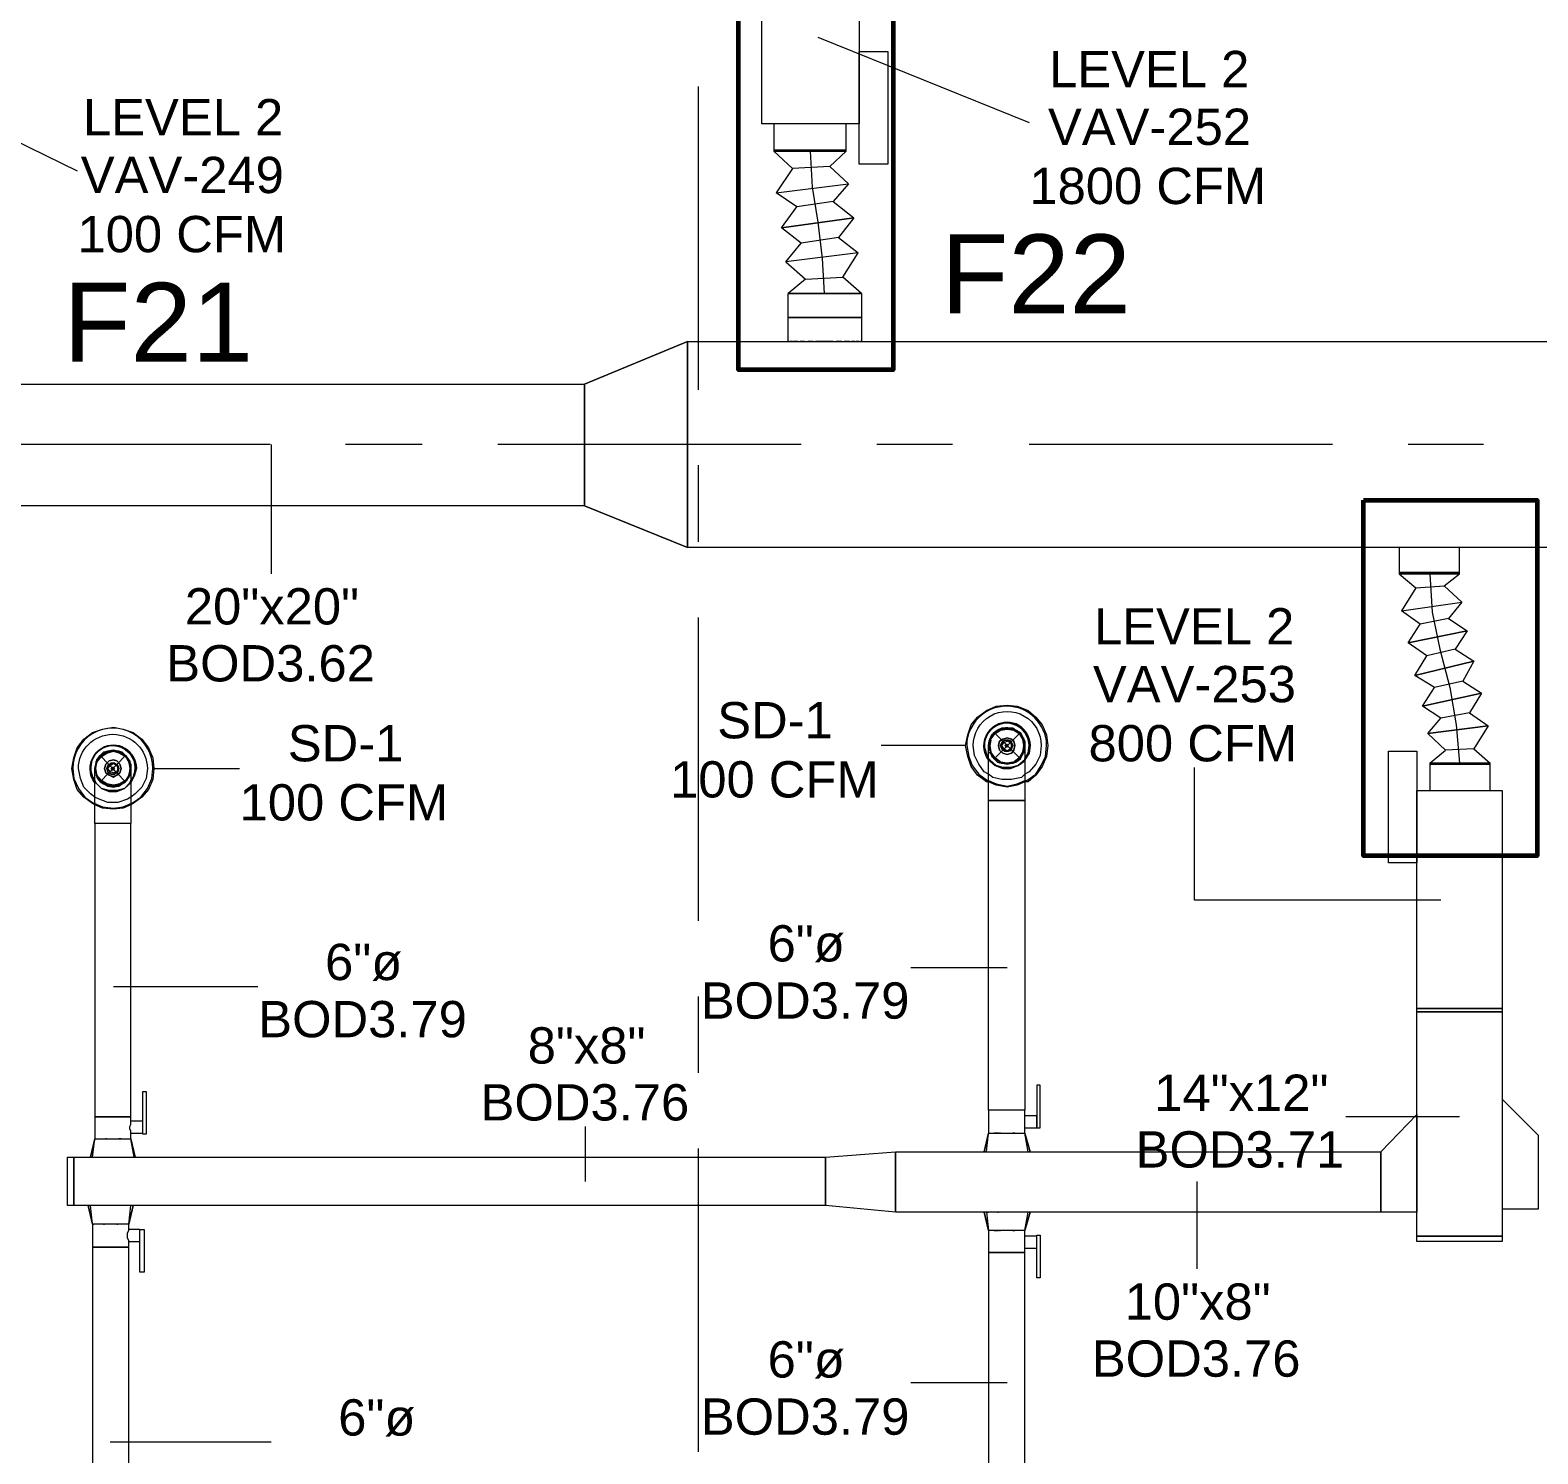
# Model space of a CAD drawing. Header units: metres. Extents: x -2 to 207, y -8 to 52.
# Drawn here: x 28.02 to 34.32, y 37.34 to 43.3 of the extents above; entities that cross this region are included whole.
import ezdxf

# ---------------------------------------------------------------- set-up
doc = ezdxf.new("R2010")
doc.units = ezdxf.units.M
doc.layers.add('HVAC - Ductos', color=5, linetype='Continuous', lineweight=0)
doc.layers.add('PDF_Text', color=7, linetype='Continuous', lineweight=0)
doc.layers.add('PDF_Geometry', color=7, linetype='Continuous', lineweight=0, true_color=0xaaaaaa)
doc.styles.add('PDF Arial-BoldMT-Identity-H', font='arial.ttf')
doc.styles.add('PDF Helvetica', font='')
doc.styles.get('PDF Helvetica').set_extended_font_data('Helvetica')

msp = doc.modelspace()

# ---------------------------------------------------------------- linework, layer by layer
at = {"layer": 'HVAC - Ductos', "lineweight": 0}
for points in [[(31.077, 42.9095), (31.077, 44.7329), (31.4848, 44.7329), (31.4848, 42.9095)], [(31.6039, 42.7399), (31.4848, 42.7399), (31.4848, 43.2118), (31.6039, 43.2118)], [(31.4298, 42.7995), (31.4298, 42.9095), (31.4252, 42.9095), (31.4115, 42.9095), (31.384, 42.9095), (31.3565, 42.9095), (31.3199, 42.9095), (31.2786, 42.9095), (31.2419, 42.9095), (31.2053, 42.9095), (31.1732, 42.9095), (31.1503, 42.9095), (31.132, 42.9095), (31.1274, 42.9095), (31.1274, 42.7995), (31.1366, 42.7995), (31.1549, 42.7995), (31.1824, 42.7995), (31.219, 42.7995), (31.2603, 42.7995), (31.3015, 42.7995), (31.3427, 42.7995), (31.3794, 42.7995), (31.4069, 42.7995), (31.4252, 42.7995)], [(31.1274, 42.7995), (31.132, 42.7995), (31.1503, 42.7995), (31.1732, 42.7995), (31.2053, 42.7995), (31.2419, 42.7995), (31.2786, 42.7995), (31.3199, 42.7995), (31.3565, 42.7995), (31.384, 42.7995), (31.4115, 42.7995), (31.4252, 42.7995), (31.4298, 42.7995), (31.4252, 42.7995), (31.4115, 42.7995), (31.384, 42.7995), (31.3565, 42.7995), (31.3199, 42.7995), (31.2786, 42.7995), (31.2419, 42.7995), (31.2053, 42.7995), (31.1732, 42.7995), (31.1503, 42.7995), (31.132, 42.7995)], [(31.1274, 42.7949), (31.132, 42.7949), (31.1503, 42.7949), (31.1778, 42.7949), (31.2145, 42.7949), (31.2557, 42.7949), (31.3015, 42.7949), (31.3427, 42.7949), (31.3794, 42.7949), (31.4069, 42.7949), (31.4252, 42.7949), (31.4298, 42.7949), (31.4252, 42.7949), (31.4069, 42.7949), (31.3794, 42.7949), (31.3427, 42.7949), (31.3015, 42.7949), (31.2557, 42.7949), (31.2145, 42.7949), (31.1778, 42.7949), (31.1503, 42.7949), (31.132, 42.7949)], [(31.4939, 42.1993), (31.4848, 42.1993), (31.471, 42.1993), (31.4481, 42.1993), (31.4161, 42.1993), (31.3794, 42.1993), (31.3381, 42.1993), (31.3015, 42.1993), (31.2649, 42.1993), (31.2328, 42.1993), (31.2053, 42.1993), (31.1916, 42.1993), (31.187, 42.1993), (31.1916, 42.1993), (31.2053, 42.1993), (31.2328, 42.1993), (31.2649, 42.1993), (31.3015, 42.1993), (31.3381, 42.1993), (31.3794, 42.1993), (31.4161, 42.1993), (31.4481, 42.1993), (31.471, 42.1993), (31.4848, 42.1993)], [(31.4939, 42.0984), (31.4848, 42.0984), (31.471, 42.0984), (31.4481, 42.0984), (31.4161, 42.0984), (31.3794, 42.0984), (31.3381, 42.0984), (31.3015, 42.0984), (31.2649, 42.0984), (31.2328, 42.0984), (31.2053, 42.0984), (31.1916, 42.0984), (31.187, 42.0984), (31.1916, 42.0984), (31.2053, 42.0984), (31.2328, 42.0984), (31.2649, 42.0984), (31.3015, 42.0984), (31.3381, 42.0984), (31.3794, 42.0984), (31.4161, 42.0984), (31.4481, 42.0984), (31.471, 42.0984), (31.4848, 42.0984)], [(41.1796, 41.1363), (30.7655, 41.1363), (30.7655, 41.9977), (41.1796, 41.9977)], [(30.3348, 41.3104), (30.7655, 41.1363)], [(33.9956, 41.0264), (33.991, 41.0264), (33.9818, 41.0264), (33.9589, 41.0264), (33.9314, 41.0264), (33.9039, 41.0264), (33.8718, 41.0264), (33.8352, 41.0264), (33.8077, 41.0264), (33.7802, 41.0264), (33.7619, 41.0264), (33.7481, 41.0264), (33.7435, 41.0264), (33.7481, 41.0264), (33.7619, 41.0264), (33.7802, 41.0264), (33.8077, 41.0264), (33.8352, 41.0264), (33.8718, 41.0264), (33.9039, 41.0264), (33.9314, 41.0264), (33.9589, 41.0264), (33.9818, 41.0264), (33.991, 41.0264)], [(32.172, 40.2887), (32.1674, 40.2704), (32.1537, 40.2521), (32.14, 40.2429), (32.1216, 40.2337), (32.1033, 40.2337), (32.085, 40.2337), (32.0667, 40.2429), (32.0483, 40.2521), (32.0392, 40.2704), (32.03, 40.2887), (32.03, 40.307), (32.03, 40.3254), (32.0392, 40.3437), (32.0483, 40.3574), (32.0667, 40.3712), (32.085, 40.3758), (32.1033, 40.3804), (32.1216, 40.3758), (32.14, 40.3712), (32.1537, 40.3574), (32.1674, 40.3437), (32.172, 40.3254), (32.1766, 40.307)], [(32.0712, 40.3254), (32.0667, 40.307), (32.0712, 40.3254), (32.085, 40.3345), (32.1033, 40.3391), (32.1216, 40.3345), (32.1308, 40.3254), (32.1354, 40.307), (32.1308, 40.3254), (32.1216, 40.3345), (32.1033, 40.3391), (32.085, 40.3345)], [(32.1308, 40.2887), (32.1354, 40.307), (32.1308, 40.2887), (32.1216, 40.275), (32.1033, 40.2704), (32.085, 40.275), (32.0712, 40.2887), (32.0667, 40.307), (32.0712, 40.2887), (32.085, 40.275), (32.1033, 40.2704), (32.1216, 40.275)], [(32.0804, 40.3208), (32.0758, 40.307), (32.0804, 40.3208), (32.0941, 40.3299), (32.1125, 40.3299), (32.1216, 40.3208), (32.1262, 40.307), (32.1216, 40.3208), (32.1079, 40.3299), (32.0941, 40.3299)], [(32.1216, 40.2933), (32.1262, 40.307), (32.1216, 40.2933), (32.1125, 40.2842), (32.0941, 40.2842), (32.0804, 40.2933), (32.0758, 40.307), (32.0804, 40.2933), (32.0941, 40.2842), (32.1079, 40.2842)], [(32.0896, 40.3208), (32.1033, 40.3254), (32.117, 40.3208), (32.1216, 40.307), (32.117, 40.2933), (32.1033, 40.2842), (32.0896, 40.2933), (32.0804, 40.307)], [(32.0987, 40.3024), (32.1033, 40.3024), (32.1079, 40.307), (32.1033, 40.3024), (32.0987, 40.3024), (32.0941, 40.307), (32.0987, 40.3116), (32.1033, 40.3116), (32.1079, 40.307), (32.1033, 40.3116), (32.0987, 40.3116), (32.0987, 40.307)], [(32.1766, 40.2475), (32.195, 40.275), (32.1995, 40.307), (32.195, 40.275)], [(28.3234, 40.2796), (28.3097, 40.2658), (28.2959, 40.2475), (28.2914, 40.2291), (28.2868, 40.2108), (28.2868, 40.2062), (28.2868, 40.2108), (28.2914, 40.2291), (28.2959, 40.2475), (28.3097, 40.2658)], [(28.2959, 40.2383), (28.3142, 40.2612), (28.3372, 40.275), (28.3646, 40.2842), (28.3921, 40.275), (28.4151, 40.2612), (28.4288, 40.2383), (28.4334, 40.2108), (28.4288, 40.1833), (28.4151, 40.1604), (28.3921, 40.1467), (28.3646, 40.1421), (28.3372, 40.1467), (28.3142, 40.1604), (28.2959, 40.1833), (28.2914, 40.2108)], [(28.3326, 40.2291), (28.328, 40.2108), (28.3326, 40.2291), (28.3463, 40.2429), (28.3646, 40.2475), (28.3784, 40.2429), (28.3921, 40.2291), (28.3967, 40.2108), (28.3921, 40.2291), (28.3784, 40.2429), (28.3646, 40.2475), (28.3463, 40.2429)], [(32.03, 40.2475), (32.0575, 40.2245), (32.085, 40.2154), (32.117, 40.2154), (32.1492, 40.2245), (32.117, 40.2154), (32.085, 40.2154), (32.0575, 40.2245), (32.03, 40.2475), (32.0254, 40.2521)], [(32.117, 40.2108), (32.085, 40.2108), (32.0529, 40.2245), (32.03, 40.2429), (32.0254, 40.2475), (32.03, 40.2429), (32.0529, 40.2245), (32.085, 40.2108), (32.117, 40.2108), (32.1492, 40.2245), (32.1766, 40.2429), (32.1766, 40.2475), (32.1492, 40.2245)], [(32.1766, 40.2475), (32.1766, 40.2521), (32.1766, 40.2475), (32.1766, 40.2429), (32.1492, 40.2245)], [(33.6977, 40.2842), (33.8169, 40.2842), (33.8169, 39.8168), (33.6977, 39.8168)], [(28.3921, 40.1925), (28.3967, 40.2108), (28.3921, 40.1925), (28.3784, 40.1833), (28.3646, 40.1741), (28.3463, 40.1833), (28.3326, 40.1925), (28.328, 40.2108), (28.3326, 40.1925), (28.3463, 40.1833), (28.3646, 40.1787), (28.3784, 40.1833)], [(28.3418, 40.2245), (28.3372, 40.2108), (28.3418, 40.2245), (28.3554, 40.2337), (28.3692, 40.2337), (28.383, 40.2245), (28.3876, 40.2108), (28.383, 40.2245), (28.3692, 40.2337), (28.3554, 40.2337)], [(28.383, 40.1971), (28.3876, 40.2108), (28.383, 40.1971), (28.3692, 40.1879), (28.3554, 40.1879), (28.3418, 40.1971), (28.3372, 40.2108), (28.3418, 40.1971), (28.3554, 40.1879), (28.3692, 40.1879)], [(28.3509, 40.2245), (28.3646, 40.2337), (28.3784, 40.2245), (28.383, 40.2108), (28.3784, 40.1971), (28.3646, 40.1925), (28.3509, 40.1971), (28.3418, 40.2108)], [(28.36, 40.2154), (28.3554, 40.2108), (28.36, 40.2154), (28.3646, 40.2154), (28.3692, 40.2108), (28.3646, 40.2154)], [(28.3646, 40.2062), (28.3692, 40.2108), (28.3646, 40.2062), (28.36, 40.2062), (28.3554, 40.2108), (28.36, 40.2062)], [(28.4379, 40.1513), (28.4517, 40.1787), (28.4609, 40.2108), (28.4517, 40.1787)], [(34.1238, 40.2291), (34.1147, 40.2291), (34.0963, 40.2291), (34.0689, 40.2291), (34.0368, 40.2291), (33.9956, 40.2291), (33.9589, 40.2291), (33.9222, 40.2291), (33.8948, 40.2291), (33.8764, 40.2291), (33.8718, 40.2291), (33.8718, 40.1192), (33.8764, 40.1192), (33.8902, 40.1192), (33.9085, 40.1192), (33.936, 40.1192), (33.9635, 40.1192), (33.9956, 40.1192), (34.0276, 40.1192), (34.0597, 40.1192), (34.0872, 40.1192), (34.1055, 40.1192), (34.1193, 40.1192), (34.1238, 40.1192), (34.1238, 40.2291), (34.1238, 40.2337), (34.1193, 40.2337), (34.1009, 40.2337), (34.0735, 40.2337), (34.0368, 40.2337), (33.9956, 40.2337), (33.9589, 40.2337), (33.9222, 40.2337), (33.8948, 40.2337), (33.8764, 40.2337), (33.8718, 40.2337), (33.8718, 40.2291), (33.8764, 40.2291), (33.8948, 40.2291), (33.9222, 40.2291), (33.9589, 40.2291), (33.9956, 40.2291), (34.0368, 40.2291), (34.0689, 40.2291), (34.0963, 40.2291), (34.1147, 40.2291)], [(34.1238, 40.2291), (34.1193, 40.2291), (34.1055, 40.2291), (34.0872, 40.2291), (34.0597, 40.2291), (34.0276, 40.2291), (33.9956, 40.2291), (33.9635, 40.2291), (33.936, 40.2291), (33.9085, 40.2291), (33.8902, 40.2291), (33.8764, 40.2291), (33.8718, 40.2291), (33.8764, 40.2291), (33.8902, 40.2291), (33.9085, 40.2291), (33.936, 40.2291), (33.9635, 40.2291), (33.9956, 40.2291), (34.0276, 40.2291), (34.0597, 40.2291), (34.0872, 40.2291), (34.1055, 40.2291), (34.1193, 40.2291)], [(28.2914, 40.1513), (28.3142, 40.1283), (28.3463, 40.1192), (28.3784, 40.1192), (28.4105, 40.1283), (28.3784, 40.1146), (28.3463, 40.1146), (28.3142, 40.1283), (28.2914, 40.1513), (28.2868, 40.1513), (28.2914, 40.1513), (28.2868, 40.1604)], [(28.4334, 40.1513), (28.4379, 40.1604), (28.4334, 40.1513), (28.4105, 40.1283), (28.3784, 40.1192), (28.3463, 40.1192), (28.3142, 40.1283), (28.2914, 40.1513), (28.3142, 40.1283), (28.3463, 40.1146), (28.3784, 40.1146), (28.4105, 40.1283), (28.4379, 40.1513), (28.4105, 40.1283)], [(34.1743, 40.1192), (34.1743, 39.2074), (33.8169, 39.2074), (33.8169, 40.1192)], [(28.2868, 38.7538), (28.2914, 38.7538), (28.2959, 38.7538), (28.3097, 38.7538), (28.3234, 38.7538), (28.3418, 38.7538), (28.3646, 38.7538), (28.383, 38.7538), (28.4013, 38.7538), (28.4151, 38.7538), (28.4288, 38.7538), (28.4379, 38.7538), (28.4379, 39.9817), (28.4288, 39.9817), (28.4151, 39.9817), (28.4013, 39.9817), (28.383, 39.9817), (28.3646, 39.9817), (28.3418, 39.9817), (28.3234, 39.9817), (28.3097, 39.9817), (28.2959, 39.9817), (28.2914, 39.9817), (28.2868, 39.9817)], [(34.1743, 39.2074), (34.1743, 39.1937), (33.8169, 39.1937), (33.8169, 39.2074)], [(33.8169, 38.2544), (33.8169, 39.1937), (34.1743, 39.1937), (34.1743, 38.2544)], [(28.5021, 38.6805), (28.4883, 38.6805), (28.4883, 38.8592), (28.5021, 38.8592)], [(34.3254, 38.369), (34.3254, 38.676), (34.1743, 38.8271), (34.1743, 38.369)], [(33.6657, 38.6072), (33.8169, 38.763), (33.8169, 38.3553), (33.6657, 38.3553)], [(28.3372, 38.6622), (28.3326, 38.6622)], [(28.3967, 38.6622), (28.3921, 38.6622), (28.3876, 38.6622), (28.3921, 38.6622)], [(32.0667, 38.6851), (32.0483, 38.6851)], [(32.0758, 38.6851), (32.0712, 38.6851)], [(32.1354, 38.6851), (32.1308, 38.6851), (32.1262, 38.6851), (32.1308, 38.6851)], [(31.636, 38.6072), (33.6657, 38.6072), (33.6657, 38.3553), (31.636, 38.3553)], [(28.1997, 38.5843), (28.1997, 38.3827), (28.1722, 38.3827), (28.1722, 38.5843)], [(31.3427, 38.3827), (28.1997, 38.3827), (28.1997, 38.5843), (31.3427, 38.5843)], [(32.0117, 38.3553), (32.0071, 38.3553)], [(28.3234, 38.3048), (28.328, 38.3048)], [(28.3784, 38.3048), (28.383, 38.3048)], [(28.4929, 38.1032), (28.4746, 38.1032), (28.4746, 38.2819), (28.4929, 38.2819)], [(32.0483, 38.2773), (32.0667, 38.2773)], [(32.0712, 38.2773), (32.0758, 38.2773)], [(32.1262, 38.2773), (32.1308, 38.2773), (32.1354, 38.2773), (32.1308, 38.2773)], [(32.2408, 38.0804), (32.227, 38.0804), (32.227, 38.259), (32.2408, 38.259)], [(33.8169, 38.2544), (34.1743, 38.2544), (34.1743, 38.2315), (33.8169, 38.2315)]]:
    msp.add_lwpolyline(points, close=True, dxfattribs=at)
for points in [[(31.3107, 43.2714), (32.195, 42.914)], [(27.4712, 43.0744), (28.2134, 42.7124)], [(31.2053, 42.7216), (31.1274, 42.7949), (31.4298, 42.7949), (31.4298, 42.7995), (31.4252, 42.7995), (31.4069, 42.7995), (31.3794, 42.7995), (31.3427, 42.7995), (31.3015, 42.7995), (31.2603, 42.7995), (31.219, 42.7995), (31.1824, 42.7995), (31.1549, 42.7995), (31.1366, 42.7995), (31.1274, 42.7995), (31.1274, 42.7949), (31.4298, 42.7949), (31.3611, 42.7308), (31.2053, 42.7216), (31.1366, 42.6208), (31.439, 42.6574), (31.3611, 42.7308)], [(31.2786, 42.7949), (31.2878, 42.6437), (31.3107, 42.4971), (31.329, 42.3459), (31.3381, 42.1993)], [(31.3748, 42.5842), (31.4619, 42.5154), (31.1595, 42.4742), (31.2236, 42.5612), (31.1366, 42.6208), (31.439, 42.6574), (31.3748, 42.5842), (31.2236, 42.5612)], [(31.3977, 42.4329), (31.4802, 42.3688), (31.1778, 42.3321), (31.2419, 42.41), (31.1595, 42.4742), (31.4619, 42.5154), (31.3977, 42.4329), (31.2419, 42.41)], [(31.2603, 42.2588), (31.4161, 42.268), (31.4802, 42.3688), (31.1778, 42.3321), (31.2603, 42.2588), (31.187, 42.1993), (31.4939, 42.1993), (31.4939, 42.0984), (31.4939, 41.9977), (31.4894, 41.9977)], [(31.4939, 42.1993), (31.4161, 42.268)], [(31.1916, 41.9977), (31.187, 41.9977), (31.187, 42.0984), (31.187, 42.1993)], [(30.7655, 41.9977), (30.3348, 41.819), (30.7655, 41.9977)], [(30.7655, 41.9977), (30.7655, 41.1363)], [(31.2053, 41.9977), (31.2007, 41.9977), (31.1961, 41.9977)], [(31.2282, 41.9977), (31.219, 41.9977), (31.2099, 41.9977)], [(31.2557, 41.9977), (31.2465, 41.9977), (31.2374, 41.9977)], [(31.2923, 41.9977), (31.274, 41.9977), (31.2694, 41.9977)], [(31.3748, 41.9977), (31.3381, 41.9977), (31.3061, 41.9977), (31.3015, 41.9977)], [(31.4115, 41.9977), (31.4069, 41.9977), (31.3885, 41.9977)], [(31.4435, 41.9977), (31.4344, 41.9977), (31.4207, 41.9977)], [(31.4665, 41.9977), (31.4573, 41.9977), (31.4527, 41.9977)], [(31.4848, 41.9977), (31.4756, 41.9977), (31.471, 41.9977)], [(26.7198, 41.819), (30.3348, 41.819), (30.3348, 41.3104), (26.7198, 41.3104)], [(30.3348, 41.3104), (30.3348, 41.819)], [(29.0244, 41.567), (29.0244, 41.0264)], [(33.7619, 41.1363), (33.7573, 41.1363), (33.7481, 41.1363), (33.7435, 41.1363), (33.7435, 41.0309), (33.7435, 41.0264), (33.9956, 41.0264), (33.7435, 41.0264), (33.8123, 40.9668), (33.7527, 40.8706), (34.0047, 40.9072), (33.9314, 40.976)], [(33.8123, 40.9668), (33.9314, 40.976), (33.9956, 41.0264), (33.9956, 41.0309), (33.991, 41.0309), (33.9818, 41.0309), (33.9589, 41.0309), (33.9314, 41.0309), (33.9039, 41.0309), (33.8718, 41.0309), (33.8352, 41.0309), (33.8077, 41.0309), (33.7802, 41.0309), (33.7619, 41.0309), (33.7481, 41.0309), (33.7435, 41.0309), (33.7481, 41.0309), (33.7619, 41.0309), (33.7802, 41.0309), (33.8077, 41.0309), (33.8352, 41.0309), (33.8718, 41.0309), (33.9039, 41.0309), (33.9314, 41.0309), (33.9589, 41.0309), (33.9818, 41.0309), (33.991, 41.0309), (33.9956, 41.0309), (33.9956, 41.1363)], [(33.7756, 41.1363), (33.771, 41.1363), (33.7665, 41.1363)], [(33.7986, 41.1363), (33.7894, 41.1363), (33.7848, 41.1363)], [(33.8306, 41.1363), (33.8123, 41.1363)], [(33.8994, 41.1363), (33.8718, 41.1363), (33.8398, 41.1363)], [(33.9314, 41.1363), (33.9268, 41.1363), (33.9085, 41.1363)], [(33.9543, 41.1363), (33.9497, 41.1363), (33.9406, 41.1363)], [(33.9772, 41.1363), (33.968, 41.1363), (33.9635, 41.1363)], [(33.991, 41.1363), (33.9818, 41.1363)], [(33.8718, 41.0264), (33.881, 40.866), (33.9131, 40.7102), (33.9543, 40.5499), (33.9818, 40.3941), (33.9956, 40.2337)], [(33.9497, 40.8386), (34.0276, 40.7881), (33.7802, 40.7377), (33.8306, 40.8156), (33.7527, 40.8706), (34.0047, 40.9072), (33.9497, 40.8386), (33.8306, 40.8156)], [(33.9772, 40.7102), (34.0551, 40.6599), (33.8077, 40.6003), (33.8581, 40.6827), (33.7802, 40.7377), (34.0276, 40.7881), (33.9772, 40.7102), (33.8581, 40.6827)], [(34.0093, 40.5773), (34.0872, 40.527), (33.8398, 40.472), (33.8902, 40.5499), (33.8077, 40.6003), (34.0551, 40.6599), (34.0093, 40.5773), (33.8902, 40.5499)], [(34.0368, 40.4445), (34.1147, 40.3895), (33.8627, 40.3574), (33.9176, 40.4216), (33.8398, 40.472), (34.0872, 40.527), (34.0368, 40.4445), (33.9176, 40.4216)], [(32.0254, 40.1559), (32.0163, 40.1559), (31.9796, 40.1833), (31.9521, 40.22), (31.9383, 40.2612), (31.9292, 40.307), (31.9383, 40.3528), (31.9521, 40.3941), (31.9796, 40.4262), (32.0163, 40.4536), (32.0575, 40.472), (32.1033, 40.4766), (32.1446, 40.472), (32.1904, 40.4536), (32.2224, 40.4262), (32.2499, 40.3941), (32.2682, 40.3528), (32.2728, 40.307), (32.2682, 40.2612), (32.2499, 40.22), (32.2224, 40.1833), (32.1904, 40.1559), (32.1766, 40.1559)], [(28.2868, 40.0596), (28.2776, 40.0642), (28.241, 40.0917), (28.2134, 40.1237), (28.1997, 40.165), (28.1906, 40.2108), (28.1997, 40.2566), (28.2134, 40.2979), (28.241, 40.3345), (28.2776, 40.362), (28.3188, 40.3758), (28.3646, 40.3849), (28.4059, 40.3758), (28.4471, 40.362), (28.4838, 40.3345), (28.5113, 40.2979), (28.5296, 40.2566), (28.5341, 40.2108), (28.5296, 40.165), (28.5113, 40.1237), (28.4838, 40.0917), (28.4471, 40.0642), (28.4379, 40.0596)], [(32.0163, 38.6072), (32.0254, 38.6851), (32.03, 38.6851), (32.0346, 38.6851), (32.0483, 38.6851), (32.0621, 38.6851), (32.085, 38.6851), (32.1033, 38.6851), (32.1216, 38.6851), (32.14, 38.6851), (32.1583, 38.6851), (32.1674, 38.6851), (32.172, 38.6851), (32.1766, 38.6851), (32.1766, 38.708), (32.227, 38.708), (32.2408, 38.708), (32.2408, 38.8867), (32.227, 38.8867), (32.227, 38.708), (32.227, 38.7126), (32.227, 38.7172), (32.227, 38.7218), (32.227, 38.7264), (32.227, 38.7355), (32.227, 38.7401), (32.227, 38.7447), (32.227, 38.7538), (32.227, 38.7584), (32.1766, 38.7584), (32.1766, 38.7813), (32.1674, 38.7813), (32.1583, 38.7813), (32.14, 38.7813), (32.1216, 38.7813), (32.1033, 38.7813), (32.085, 38.7813), (32.0621, 38.7813), (32.0483, 38.7813), (32.0346, 38.7813), (32.03, 38.7813), (32.0254, 38.7813), (32.0254, 40.0779), (32.0254, 40.1146), (32.0254, 40.165), (32.0254, 40.2108), (32.0254, 40.2521), (32.0254, 40.2796), (32.0254, 40.2979), (32.0254, 40.307), (32.0254, 40.2979), (32.0254, 40.307), (32.03, 40.3254), (32.0346, 40.3437), (32.0483, 40.362), (32.0621, 40.3712), (32.085, 40.3804), (32.1033, 40.3804), (32.1216, 40.3804), (32.14, 40.3712), (32.1583, 40.362), (32.1674, 40.3437), (32.1766, 40.3254), (32.1766, 40.307)], [(32.0346, 40.3299), (32.03, 40.307), (32.0346, 40.3345), (32.0529, 40.3574), (32.0758, 40.3712), (32.1033, 40.3758), (32.1308, 40.3712), (32.1537, 40.3574), (32.1674, 40.3345), (32.172, 40.307), (32.1674, 40.2796), (32.1537, 40.2566), (32.1308, 40.2383), (32.1033, 40.2337), (32.0758, 40.2383), (32.0529, 40.2566), (32.0346, 40.2796), (32.03, 40.307), (32.0346, 40.2796)], [(32.0346, 40.3391), (32.0483, 40.3574), (32.0712, 40.3712)], [(32.0712, 40.3758), (32.0758, 40.3758)], [(32.0758, 40.3758), (32.1033, 40.3804), (32.1262, 40.3758)], [(32.1262, 40.3758), (32.1308, 40.3758), (32.1354, 40.3758)], [(32.1354, 40.3712), (32.1537, 40.3574), (32.1674, 40.3391)], [(34.0551, 40.2933), (34.1238, 40.2337), (33.8718, 40.2337), (33.936, 40.2887), (33.8627, 40.3574), (34.1147, 40.3895), (34.0551, 40.2933), (33.936, 40.2887)], [(31.9292, 40.307), (31.5764, 40.307)], [(32.03, 40.3299), (32.03, 40.3345), (32.0346, 40.3391)], [(32.172, 40.3391), (32.172, 40.3345), (32.172, 40.3299)], [(32.172, 40.3299), (32.1766, 40.307), (32.172, 40.2796), (32.172, 40.275)], [(28.4334, 40.2429), (28.4288, 40.2475), (28.4151, 40.2658), (28.4013, 40.2796), (28.383, 40.2842), (28.3646, 40.2887), (28.3418, 40.2842), (28.328, 40.2796), (28.3418, 40.2842), (28.3646, 40.2887), (28.383, 40.2842), (28.4013, 40.2796), (28.4151, 40.2658), (28.4288, 40.2475), (28.4334, 40.2429), (28.4334, 40.2383), (28.4379, 40.2291), (28.4379, 40.2108), (28.4379, 40.2062), (28.4379, 40.2108), (28.4379, 40.1925), (28.4379, 40.1696), (28.4379, 40.1329), (28.4379, 40.0871), (28.4379, 40.0367), (28.4379, 39.9817), (28.4288, 39.9817), (28.4151, 39.9817), (28.4013, 39.9817), (28.383, 39.9817), (28.3646, 39.9817), (28.3418, 39.9817), (28.3234, 39.9817), (28.3097, 39.9817), (28.2959, 39.9817), (28.2914, 39.9817), (28.2868, 39.9817), (28.2868, 40.0184), (28.2868, 40.0688), (28.2868, 40.1146), (28.2868, 40.1559), (28.2868, 40.1879), (28.2868, 40.2062), (28.2868, 40.2108)], [(28.3967, 40.1421), (28.3921, 40.1421), (28.3876, 40.1421), (28.3646, 40.1375), (28.3418, 40.1421), (28.328, 40.1467), (28.3097, 40.1604), (28.3005, 40.1741), (28.2914, 40.1925), (28.2914, 40.2108), (28.2914, 40.2291), (28.3005, 40.2475), (28.3097, 40.2612), (28.328, 40.275), (28.3418, 40.2842), (28.3646, 40.2842), (28.383, 40.2842), (28.4013, 40.275), (28.4151, 40.2612), (28.4288, 40.2475), (28.4334, 40.2291), (28.4379, 40.2108), (28.4334, 40.1925), (28.4288, 40.1741), (28.4151, 40.1604), (28.4013, 40.1467), (28.383, 40.1421), (28.3646, 40.1375), (28.3372, 40.1421), (28.3326, 40.1421)], [(28.2914, 40.2383), (28.2959, 40.2429)], [(28.2959, 40.1879), (28.2914, 40.2108), (28.2959, 40.2383)], [(28.2959, 40.2429), (28.3097, 40.2612), (28.3326, 40.2796)], [(28.328, 40.2796), (28.3234, 40.2796)], [(28.3326, 40.2796), (28.3372, 40.2842)], [(28.3372, 40.2796), (28.3646, 40.2842), (28.3876, 40.2796)], [(28.3876, 40.2842), (28.3921, 40.2796)], [(28.3921, 40.2796), (28.4151, 40.2612), (28.4288, 40.2429)], [(28.4334, 40.2383), (28.4334, 40.2429), (28.4334, 40.2383), (28.4379, 40.2108), (28.4334, 40.1879)], [(28.4334, 40.2383), (28.4379, 40.2291), (28.4379, 40.2108)], [(32.0254, 40.2979), (32.03, 40.2887), (32.0346, 40.2704), (32.0483, 40.2521), (32.0621, 40.2383), (32.085, 40.2337), (32.1033, 40.2291), (32.1216, 40.2337), (32.14, 40.2383), (32.1583, 40.2521), (32.1674, 40.2704), (32.1766, 40.2887), (32.1766, 40.2979)], [(32.0712, 40.2429), (32.0483, 40.2521), (32.0346, 40.275), (32.03, 40.275), (32.03, 40.2796)], [(32.0758, 40.2337), (32.0712, 40.2337), (32.0712, 40.2383)], [(32.1262, 40.2383), (32.1033, 40.2337), (32.0758, 40.2383)], [(32.1354, 40.2383), (32.1308, 40.2337), (32.1262, 40.2337)], [(32.1674, 40.275), (32.1537, 40.2521), (32.1354, 40.2429)], [(28.2868, 40.2062), (28.2914, 40.1925), (28.2959, 40.1741), (28.3097, 40.1559), (28.3234, 40.1467), (28.3418, 40.1375), (28.3646, 40.1329), (28.383, 40.1375), (28.4013, 40.1467), (28.4151, 40.1559), (28.4288, 40.1741), (28.4379, 40.1925), (28.4379, 40.2062)], [(28.3326, 40.1467), (28.3097, 40.1604), (28.2959, 40.1787), (28.2914, 40.1833)], [(28.4288, 40.1787), (28.4151, 40.1604), (28.3921, 40.1467)], [(28.4334, 40.1833), (28.4334, 40.1787)], [(28.5341, 40.2108), (28.8916, 40.2108)], [(32.1766, 40.1879), (32.1629, 40.1741), (32.1216, 40.165), (32.0804, 40.165), (32.0437, 40.1741), (32.0254, 40.1879)], [(33.9176, 39.661), (32.8868, 39.661), (32.8868, 40.2154)], [(34.1238, 40.2337), (34.1193, 40.2337), (34.1009, 40.2337), (34.0735, 40.2337), (34.0368, 40.2337), (33.9956, 40.2337), (33.9589, 40.2337), (33.9222, 40.2337), (33.8948, 40.2337), (33.8764, 40.2337), (33.8718, 40.2337)], [(32.0254, 40.1604), (32.0575, 40.1467), (32.1033, 40.1375), (32.1446, 40.1467), (32.1766, 40.1604)], [(32.1766, 40.1559), (32.1446, 40.1421), (32.1033, 40.1329), (32.0575, 40.1421), (32.0254, 40.1559)], [(28.4379, 40.0917), (28.4242, 40.0825), (28.383, 40.0688), (28.3418, 40.0688), (28.3051, 40.0825), (28.2868, 40.0917)], [(28.2868, 40.0642), (28.3188, 40.0505), (28.3646, 40.0459), (28.4059, 40.0505), (28.4379, 40.0642)], [(28.4379, 40.0596), (28.4059, 40.0459), (28.3646, 40.0413), (28.3188, 40.0459), (28.2868, 40.0596)], [(32.1033, 39.377), (31.7001, 39.377)], [(28.3646, 39.299), (28.9694, 39.299)], [(28.2776, 38.5843), (28.2868, 38.6622), (28.2914, 38.6622), (28.2959, 38.6622), (28.3097, 38.6622), (28.3234, 38.6622), (28.3418, 38.6622), (28.3646, 38.6622), (28.383, 38.6622), (28.4013, 38.6622), (28.4151, 38.6622), (28.4288, 38.6622), (28.4379, 38.6622), (28.4379, 38.6851), (28.4883, 38.6851), (28.4883, 38.6897), (28.4883, 38.6943), (28.4883, 38.7034), (28.4883, 38.708), (28.4883, 38.7126), (28.4883, 38.7218), (28.4883, 38.7264), (28.4883, 38.7309)], [(28.4883, 38.7355), (28.4379, 38.7355), (28.4379, 38.7538), (28.4288, 38.7538), (28.4151, 38.7538), (28.4013, 38.7538), (28.383, 38.7538), (28.3646, 38.7538), (28.3418, 38.7538), (28.3234, 38.7538), (28.3097, 38.7538), (28.2959, 38.7538), (28.2914, 38.7538), (28.2868, 38.7538), (28.2868, 38.6622)], [(28.4379, 38.6851), (28.4379, 38.6897), (28.4379, 38.6943), (28.4334, 38.7034), (28.4334, 38.7126), (28.4379, 38.7218), (28.4379, 38.7264), (28.4379, 38.7309), (28.4379, 38.7355)], [(32.1766, 38.708), (32.1766, 38.7126), (32.1766, 38.7218), (32.1766, 38.7309), (32.1766, 38.7401), (32.1766, 38.7447), (32.1766, 38.7538), (32.1766, 38.7584)], [(33.9956, 38.7538), (33.5191, 38.7538)], [(28.2684, 38.5843), (28.2868, 38.6622), (28.2684, 38.5843)], [(28.4379, 38.5843), (28.4471, 38.5843), (28.4517, 38.5843), (28.4563, 38.5843), (28.4379, 38.6622), (28.4563, 38.5843)], [(28.4517, 38.5843), (28.4379, 38.6622)], [(30.3394, 38.4835), (30.3394, 38.7126)], [(32.0071, 38.6072), (32.0254, 38.6851), (32.0071, 38.6072)], [(32.1766, 38.6072), (32.1858, 38.6072), (32.1904, 38.6072), (32.195, 38.6072), (32.1995, 38.6072), (32.1766, 38.6851), (32.1995, 38.6072), (32.195, 38.6072)], [(32.1904, 38.6072), (32.1766, 38.6851)], [(31.3427, 38.5843), (31.636, 38.6072)], [(31.636, 38.6072), (31.636, 38.3553)], [(32.0117, 38.6072), (32.0071, 38.6072), (32.0117, 38.6072), (32.0163, 38.6072), (32.03, 38.6072), (32.0483, 38.6072), (32.0529, 38.6072), (32.0575, 38.6072), (32.0667, 38.6072), (32.0804, 38.6072), (32.085, 38.6072)], [(32.0896, 38.6072), (32.1125, 38.6072), (32.117, 38.6072), (32.1216, 38.6072), (32.1354, 38.6072), (32.1446, 38.6072), (32.1492, 38.6072), (32.1583, 38.6072), (32.172, 38.6072)], [(28.2684, 38.5843), (28.273, 38.5843), (28.2776, 38.5843), (28.2868, 38.5843)], [(28.2914, 38.5843), (28.3097, 38.5843), (28.3142, 38.5843), (28.3188, 38.5843), (28.328, 38.5843), (28.3418, 38.5843), (28.3463, 38.5843), (28.3509, 38.5843), (28.3738, 38.5843), (28.3784, 38.5843), (28.383, 38.5843), (28.3967, 38.5843), (28.4059, 38.5843), (28.4105, 38.5843), (28.4151, 38.5843), (28.4334, 38.5843)], [(31.3427, 38.3827), (31.3427, 38.5843)], [(32.8959, 38.4835), (32.8959, 38.117)], [(28.2776, 38.3827), (28.2684, 38.3827), (28.2638, 38.3827), (28.2592, 38.3827)], [(28.2592, 38.3827), (28.2776, 38.3048), (28.2592, 38.3827)], [(28.2776, 38.3048), (28.2822, 38.3048), (28.2776, 38.3048), (28.2684, 38.3827)], [(28.4471, 38.3827), (28.4288, 38.3048), (28.4242, 38.3048), (28.4196, 38.3048), (28.4059, 38.3048), (28.3921, 38.3048), (28.3738, 38.3048), (28.3509, 38.3048), (28.3326, 38.3048), (28.3142, 38.3048), (28.3005, 38.3048), (28.2868, 38.3048), (28.2822, 38.3048), (28.2776, 38.3048), (28.2776, 38.2086), (28.2868, 38.2086), (28.3005, 38.2086), (28.3142, 38.2086), (28.3326, 38.2086), (28.3509, 38.2086), (28.3738, 38.2086), (28.3921, 38.2086), (28.4059, 38.2086), (28.4196, 38.2086), (28.4288, 38.2086), (28.4196, 38.2086), (28.4059, 38.2086), (28.3921, 38.2086), (28.3738, 38.2086), (28.3509, 38.2086), (28.3326, 38.2086), (28.3142, 38.2086), (28.3005, 38.2086), (28.2868, 38.2086), (28.2776, 38.2086), (28.2776, 36.912)], [(28.3005, 38.3827), (28.2822, 38.3827)], [(28.4288, 38.3048), (28.4471, 38.3827), (28.4425, 38.3827), (28.4379, 38.3827), (28.4242, 38.3827), (28.4059, 38.3827), (28.4013, 38.3827), (28.3967, 38.3827), (28.3876, 38.3827), (28.3738, 38.3827), (28.3692, 38.3827), (28.3646, 38.3827), (28.3418, 38.3827), (28.3372, 38.3827), (28.3326, 38.3827), (28.3188, 38.3827), (28.3097, 38.3827), (28.3051, 38.3827)], [(28.4288, 36.912), (28.4288, 38.2086), (28.4288, 38.2315), (28.4746, 38.2315), (28.4746, 38.2361), (28.4746, 38.2453), (28.4746, 38.2498), (28.4746, 38.2544), (28.4746, 38.2636), (28.4746, 38.2682), (28.4746, 38.2728), (28.4746, 38.2773), (28.4746, 38.2819), (28.4288, 38.2819), (28.4288, 38.3048), (28.4379, 38.3827)], [(31.636, 38.3553), (31.3427, 38.3827)], [(32.0071, 38.3553), (32.0254, 38.2773), (32.0071, 38.3553)], [(32.085, 38.3553), (32.0804, 38.3553), (32.0667, 38.3553), (32.0575, 38.3553), (32.0529, 38.3553), (32.0483, 38.3553), (32.03, 38.3553), (32.0163, 38.3553), (32.0254, 38.2773)], [(32.0208, 38.3553), (32.0254, 38.3553)], [(32.195, 38.3553), (32.1995, 38.3553), (32.1766, 38.2773), (32.172, 38.2773), (32.1674, 38.2773), (32.1583, 38.2773), (32.14, 38.2773), (32.1216, 38.2773), (32.1033, 38.2773), (32.085, 38.2773), (32.0621, 38.2773), (32.0483, 38.2773), (32.0346, 38.2773), (32.03, 38.2773), (32.0254, 38.2773), (32.0254, 38.1857), (32.03, 38.1857), (32.0346, 38.1857), (32.0483, 38.1857), (32.0621, 38.1857), (32.085, 38.1857), (32.1033, 38.1857), (32.1216, 38.1857), (32.14, 38.1857), (32.1583, 38.1857), (32.1674, 38.1857), (32.1766, 38.1857), (32.1674, 38.1857), (32.1583, 38.1857), (32.14, 38.1857), (32.1216, 38.1857), (32.1033, 38.1857), (32.085, 38.1857), (32.0621, 38.1857), (32.0483, 38.1857), (32.0346, 38.1857), (32.03, 38.1857), (32.0254, 38.1857), (32.0254, 36.7699)], [(32.0621, 38.3553), (32.0667, 38.3553)], [(32.172, 38.3553), (32.1583, 38.3553), (32.1492, 38.3553), (32.1446, 38.3553), (32.1354, 38.3553), (32.1216, 38.3553), (32.117, 38.3553), (32.1125, 38.3553), (32.0896, 38.3553)], [(32.1766, 36.7699), (32.1766, 38.1857), (32.1766, 38.204), (32.227, 38.204), (32.227, 38.2086), (32.227, 38.2132), (32.227, 38.2178), (32.227, 38.2224), (32.227, 38.2315), (32.227, 38.2361), (32.227, 38.2453), (32.227, 38.2498), (32.227, 38.2544), (32.1766, 38.2544), (32.1766, 38.2773), (32.1904, 38.3553)], [(32.1766, 38.2773), (32.1995, 38.3553), (32.195, 38.3553), (32.1904, 38.3553), (32.1858, 38.3553), (32.1766, 38.3553)], [(28.4288, 38.2315), (28.4288, 38.2361), (28.4242, 38.2453), (28.4242, 38.2498), (28.4242, 38.259), (28.4242, 38.2682), (28.4288, 38.2773), (28.4288, 38.2819)], [(32.1766, 38.204), (32.1766, 38.2086), (32.1766, 38.2132), (32.1766, 38.2178), (32.1766, 38.227), (32.1766, 38.2361), (32.1766, 38.2453), (32.1766, 38.2498), (32.1766, 38.2544)], [(32.1033, 37.6405), (31.7001, 37.6405)], [(28.3509, 37.3931), (29.0244, 37.3931)]]:
    msp.add_lwpolyline(points, dxfattribs=at)
for points in [[(32.1766, 40.1604), (32.1858, 40.1604), (32.2224, 40.1879), (32.2454, 40.2245), (32.2637, 40.2612), (32.2682, 40.307, 0.986375), (31.9338, 40.307), (31.9429, 40.2612), (31.9567, 40.2245), (31.9842, 40.1879), (32.0208, 40.1604), (32.0254, 40.1604)], [(32.0254, 40.1879), (32.0071, 40.1971), (31.9842, 40.2291), (31.9659, 40.2658), (31.9613, 40.307, -1.008117), (32.2454, 40.307), (32.2408, 40.2658), (32.2224, 40.2291), (32.195, 40.1971), (32.1766, 40.1879)], [(28.4379, 40.0642), (28.4471, 40.0688), (28.4792, 40.0917), (28.5067, 40.1283), (28.525, 40.1696), (28.5296, 40.2108, 1.013803), (28.1951, 40.2108), (28.1997, 40.1696), (28.218, 40.1283), (28.2455, 40.0917), (28.2776, 40.0688), (28.2868, 40.0642)], [(32.0254, 40.307, -1.06559), (32.1766, 40.2979), (32.1766, 40.307), (32.1766, 40.3024), (32.1766, 40.2887), (32.1766, 40.2612), (32.1766, 40.2245), (32.1766, 40.1833), (32.1766, 40.1329), (32.1766, 40.0779), (32.1674, 40.0779), (32.1583, 40.0779), (32.14, 40.0779), (32.1216, 40.0779), (32.1033, 40.0779), (32.085, 40.0779), (32.0621, 40.0779), (32.0483, 40.0779), (32.0346, 40.0779), (32.03, 40.0779), (32.0254, 40.0779), (32.03, 40.0779), (32.0346, 40.0779), (32.0483, 40.0779), (32.0621, 40.0779), (32.085, 40.0779), (32.1033, 40.0779), (32.1216, 40.0779), (32.14, 40.0779), (32.1583, 40.0779), (32.1674, 40.0779), (32.1766, 40.0779), (32.1766, 38.7813), (32.1674, 38.7813), (32.1583, 38.7813), (32.14, 38.7813), (32.1216, 38.7813), (32.1033, 38.7813), (32.085, 38.7813), (32.0621, 38.7813), (32.0483, 38.7813), (32.0346, 38.7813), (32.03, 38.7813), (32.0254, 38.7813), (32.0254, 38.6851)], [(28.2868, 40.0917), (28.2684, 40.1055), (28.241, 40.1329), (28.2272, 40.1696), (28.218, 40.2108, -0.994121), (28.5067, 40.2108), (28.5021, 40.1696), (28.4838, 40.1329), (28.4563, 40.1055), (28.4379, 40.0917)]]:
    msp.add_lwpolyline(points, format="xyb", dxfattribs=at)
for points in [[(32.1766, 40.2521), (32.1904, 40.275), (32.195, 40.307, 1.372541), (32.0254, 40.2521), (32.0163, 40.275), (32.0071, 40.307), (32.0117, 40.275), (32.0254, 40.2475, -1.387369), (32.1995, 40.307, 1.018224), (32.0071, 40.307, -1.398109)], [(28.4379, 40.1604), (28.4517, 40.1787), (28.4563, 40.2108, 1.387704), (28.2868, 40.1604), (28.273, 40.1787), (28.2684, 40.2108), (28.273, 40.1787), (28.2868, 40.1513, -1.386466), (28.4609, 40.2108, 1.017914), (28.2684, 40.2108, -1.387704)]]:
    msp.add_lwpolyline(points, format="xyb", close=True, dxfattribs=at)
at = {"layer": 'PDF_Geometry', "color": 232, "lineweight": 60, "true_color": 0xe91e64}
for points in [[(30.9793, 43.3694), (31.6269, 43.3694), (31.6269, 41.8803), (30.9793, 41.8803)], [(33.5938, 41.3343), (34.3204, 41.3343), (34.3204, 39.8452), (33.5938, 39.8452)]]:
    msp.add_lwpolyline(points, close=True, dxfattribs=at)
at = {"layer": 'PDF_Geometry', "lineweight": 0}
for points in [[(30.8113, 43.0652), (30.8113, 41.7961)], [(29.0198, 41.567), (27.7507, 41.567)], [(29.6567, 41.567), (29.336, 41.567)], [(31.2419, 41.567), (29.9728, 41.567)], [(31.8743, 41.567), (31.5581, 41.567)], [(33.4641, 41.567), (32.195, 41.567)], [(34.0963, 41.567), (33.7802, 41.567)], [(30.8113, 41.48), (30.8113, 41.1592)], [(30.8113, 40.8431), (30.8113, 39.5739)], [(30.8113, 39.2578), (30.8113, 38.9371)], [(30.8113, 38.621), (30.8113, 37.3519)]]:
    msp.add_lwpolyline(points, dxfattribs=at)
at = {"layer": 'PDF_Geometry', "color": 8, "lineweight": 0, "true_color": 0x808080}
for points in [[(32.1629, 40.3528), (32.1262, 40.3804), (32.0804, 40.3804), (32.0392, 40.3528), (32.0254, 40.307), (32.0392, 40.2612), (32.0804, 40.2337), (32.1262, 40.2337), (32.1629, 40.2612), (32.1766, 40.307)], [(28.4242, 40.2566), (28.3876, 40.2842), (28.3418, 40.2842), (28.3005, 40.2566), (28.2868, 40.2108), (28.3005, 40.165), (28.3418, 40.1375), (28.3876, 40.1375), (28.4242, 40.165), (28.4379, 40.2108)]]:
    msp.add_lwpolyline(points, close=True, dxfattribs=at)
for points in [[(32.0483, 40.362), (32.1583, 40.2521)], [(32.1583, 40.362), (32.0483, 40.2521)], [(28.3097, 40.2658), (28.4151, 40.1559)], [(28.4151, 40.2658), (28.3097, 40.1559)]]:
    msp.add_lwpolyline(points, dxfattribs=at)

# ---------------------------------------------------------------- texts
at = {"layer": 'PDF_Text', "lineweight": 0, "char_height": 0.1519, "attachment_point": 4, "style": 'PDF Helvetica'}
for s, insert in [('LEVEL 2', (32.2786, 43.1384)), ('LEVEL 2', (28.2374, 42.9368)), ('VAV-252', (32.274, 42.8956)), ('VAV-249', (28.2283, 42.694)), ('1800 CFM', (32.1961, 42.6482)), ('100 CFM', (28.2145, 42.4466)), ('20"x20"', (28.6635, 40.8888)), ('LEVEL 2', (32.4665, 40.8063)), ('BOD3.62', (28.5857, 40.6505)), ('VAV-253', (32.4619, 40.5635)), ('SD-1', (30.8903, 40.4123)), ('SD-1', (29.0942, 40.316)), ('800 CFM', (32.4435, 40.316)), ('100 CFM', (30.6933, 40.1648)), ('100 CFM', (28.8926, 40.0686)), ('6"ø', (31.1011, 39.4776)), ('6"ø', (29.25, 39.3997)), ('BOD3.79', (30.8216, 39.2393)), ('BOD3.79', (28.9705, 39.1614)), ('8"x8"', (30.0976, 39.0514)), ('14"x12"', (32.7185, 38.8544)), ('BOD3.76', (29.9006, 38.8132)), ('BOD3.71', (32.6406, 38.6162)), ('10"x8"', (32.5947, 37.9793)), ('6"ø', (31.1011, 37.7365)), ('BOD3.76', (32.4573, 37.741)), ('6"ø', (29.305, 37.4936)), ('BOD3.79', (30.8216, 37.4982))]:
    msp.add_mtext(s, dxfattribs=dict(at, insert=insert))
at = {"layer": 'PDF_Text', "color": 232, "lineweight": 60, "true_color": 0xe91e64, "char_height": 0.32989, "attachment_point": 4, "style": 'PDF Arial-BoldMT-Identity-H'}
for s, insert in [('F22', (31.8266, 42.2814)), ('F21', (28.155, 42.079))]:
    msp.add_mtext(s, dxfattribs=dict(at, insert=insert))

doc.saveas('drawing.dxf')
